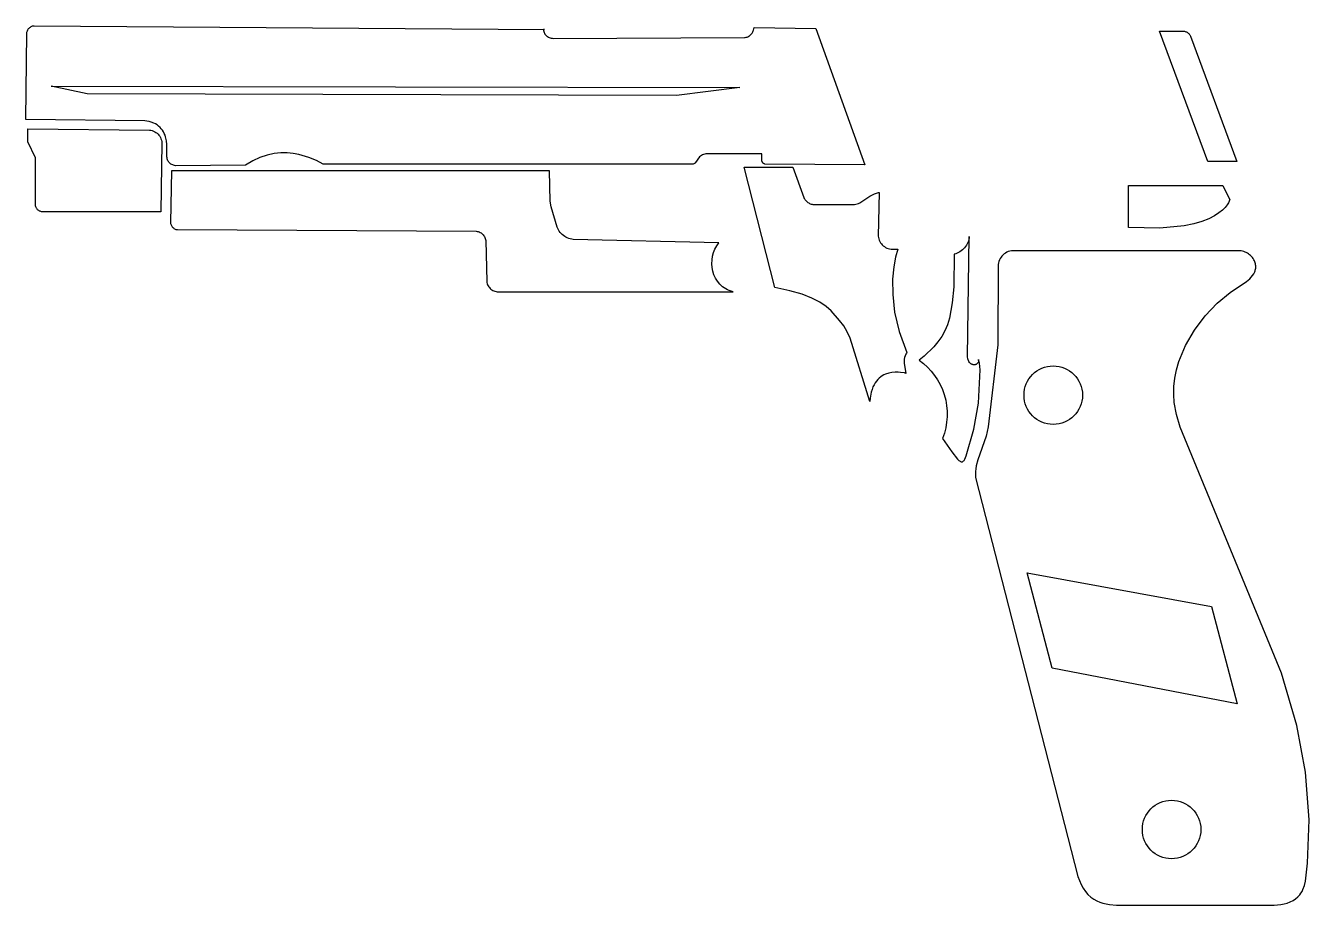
# Model space of a CAD drawing. Header units: metres. Extents: x 12 to 149, y -155 to -61.
import ezdxf

# ---------------------------------------------------------------- set-up
doc = ezdxf.new("R2010")
doc.units = ezdxf.units.M

msp = doc.modelspace()

# ---------------------------------------------------------------- linework, layer by layer
for points in [[(90.641424, -74.617326), (84.67852, -74.597006), (84.552536, -74.619104), (84.43087, -74.65568), (84.314792, -74.706226), (84.205318, -74.76998), (84.103718, -74.846434), (84.011262, -74.934826), (83.56473, -75.536298), (83.526122, -75.576938), (83.483704, -75.612752), (83.43773, -75.64374), (83.388962, -75.669394), (83.337654, -75.689714), (83.284314, -75.704446), (83.22945, -75.71359), (43.980862, -75.716638), (43.269154, -75.3237), (42.45229, -74.98207), (41.392602, -74.676762), (40.786812, -74.568812), (40.138604, -74.507344), (39.45382, -74.505058), (38.73881, -74.574146), (37.999416, -74.727054), (37.241734, -74.976482), (36.47186, -75.334622), (35.695636, -75.814174), (28.27274, -75.858878), (28.16225, -75.8444), (28.057348, -75.820524), (27.958288, -75.787758), (27.865324, -75.746102), (27.778964, -75.696064), (27.699462, -75.638152), (27.627072, -75.572366), (27.562048, -75.499214), (27.504898, -75.41895), (27.455876, -75.332082), (27.415236, -75.23861), (27.383232, -75.139042), (27.360372, -75.033886), (27.34691, -74.923142), (27.347672, -73.613518), (27.301952, -73.20153), (27.208226, -72.807068), (27.142694, -72.618346), (27.064208, -72.436482), (26.972514, -72.262238), (26.867358, -72.096122), (26.748486, -71.93915), (26.615644, -71.792338), (26.468578, -71.656194), (26.30678, -71.53148), (26.13025, -71.419212), (25.93848, -71.319898), (25.67686, -71.215758), (25.45461, -71.15556), (25.22728, -71.117206), (24.997156, -71.09714), (12.32281, -70.952868), (12.436602, -61.752988), (12.45108, -61.66485), (12.47394, -61.57976), (12.504674, -61.498226), (12.543028, -61.420756), (12.588494, -61.347858), (12.640564, -61.279786), (12.69873, -61.217048), (12.762484, -61.160152), (12.831572, -61.109606), (12.905486, -61.065664), (12.983718, -61.028834), (13.06576, -60.999624), (13.151358, -60.978288), (13.240004, -60.965588), (67.495674, -61.377322), (67.395852, -61.377068), (67.408298, -61.484764), (67.431158, -61.586872), (67.463924, -61.683392), (67.505834, -61.77407), (67.55638, -61.858398), (67.615054, -61.93663), (67.681348, -62.008258), (67.754754, -62.073282), (67.83451, -62.131194), (67.920362, -62.181994), (68.011548, -62.225428), (68.10756, -62.261496), (68.207636, -62.28969), (68.311522, -62.31001), (68.418456, -62.322202), (88.769952, -62.237366), (88.867996, -62.224412), (88.963246, -62.203076), (89.055448, -62.173866), (89.144348, -62.137036), (89.229184, -62.09284), (89.309702, -62.041786), (89.385648, -61.984128), (89.45626, -61.920374), (89.521284, -61.850778), (89.580466, -61.775594), (89.633298, -61.695076), (89.679272, -61.609732), (89.71788, -61.52007), (89.748868, -61.426344), (89.80297, -61.16193), (96.386142, -61.25591), (101.589332, -75.784456), (90.959178, -75.684126), (90.924126, -75.678538), (90.890344, -75.669648), (90.857832, -75.657456), (90.826844, -75.642216), (90.797634, -75.624182), (90.770456, -75.603608), (90.74531, -75.580494), (90.72245, -75.555094), (90.70213, -75.527662), (90.68435, -75.498452), (90.669618, -75.467464), (90.65768, -75.434952), (90.649044, -75.400916), (90.64371, -75.36561), (90.641932, -74.616564)], [(132.933948, -61.53785), (135.45693, -61.540644), (135.52805, -61.549026), (135.597646, -61.562742), (135.665718, -61.581538), (135.731758, -61.605414), (135.795512, -61.633862), (135.856726, -61.667136), (135.9154, -61.704728), (135.971026, -61.746638), (136.02335, -61.792612), (136.072372, -61.84265), (136.117584, -61.896244), (136.158732, -61.953394), (136.195816, -62.0141), (136.228328, -62.077854), (141.164564, -75.424792), (138.067034, -75.424792), (132.934202, -61.53785)], [(15.025878, -67.39128), (88.269572, -67.533266), (81.533238, -68.410074), (18.879312, -68.208144), (15.025878, -67.391026)], [(12.540488, -71.934324), (25.499568, -72.067166), (25.648412, -72.09155), (25.791668, -72.130158), (25.928828, -72.182228), (26.05913, -72.246998), (26.181812, -72.323706), (26.296112, -72.411336), (26.401522, -72.50938), (26.497026, -72.617076), (26.581862, -72.733662), (26.655268, -72.858376), (26.716482, -72.990456), (26.764996, -73.128886), (26.799794, -73.273158), (26.820368, -73.42251), (26.712418, -80.77708), (14.074394, -80.773016), (13.995908, -80.761078), (13.920216, -80.74152), (13.847572, -80.71485), (13.778484, -80.681576), (13.713206, -80.641952), (13.652246, -80.596486), (13.596112, -80.545432), (13.545058, -80.489298), (13.499592, -80.428338), (13.459968, -80.36306), (13.426694, -80.293972), (13.400024, -80.221328), (13.380466, -80.145636), (13.368528, -80.06715), (13.364464, -75.035918), (12.540742, -73.31583), (12.540742, -71.935086)], [(86.067392, -84.07781), (70.56247, -83.707478), (70.399656, -83.683856), (70.240652, -83.647534), (70.08622, -83.599274), (69.936868, -83.53933), (69.793358, -83.46821), (69.656198, -83.386422), (69.525896, -83.29422), (69.403214, -83.192366), (69.28866, -83.081114), (69.182742, -82.960972), (69.086222, -82.832448), (68.999608, -82.695796), (68.923408, -82.551778), (68.858384, -82.400648), (68.232274, -80.237584), (68.125594, -79.622904), (68.04152, -76.391262), (27.827224, -76.391262), (27.73172, -81.91754), (27.74442, -82.000344), (27.764994, -82.080354), (27.792934, -82.157062), (27.827986, -82.230214), (27.869642, -82.299302), (27.917394, -82.363818), (27.970988, -82.423254), (28.03017, -82.477356), (28.094178, -82.525616), (28.162758, -82.56778), (28.235656, -82.60334), (28.31211, -82.631788), (28.391866, -82.65287), (28.47467, -82.666078), (60.250832, -82.832702), (60.360814, -82.849974), (60.466986, -82.87766), (60.56884, -82.914998), (60.665868, -82.96148), (60.757562, -83.016852), (60.84316, -83.080352), (60.922408, -83.151472), (60.994544, -83.229704), (61.059314, -83.31454), (61.115956, -83.405218), (61.163962, -83.501484), (61.202824, -83.60283), (61.232034, -83.708494), (61.251084, -83.818222), (61.36132, -88.182704), (61.382402, -88.304624), (61.414914, -88.422226), (61.458348, -88.534748), (61.511942, -88.641682), (61.575188, -88.74252), (61.647324, -88.8365), (61.727842, -88.923114), (61.816234, -89.001854), (61.911738, -89.071958), (62.013846, -89.132918), (62.12205, -89.184226), (62.235588, -89.22512), (62.353698, -89.255092), (62.476126, -89.27338), (87.588598, -89.27973), (87.370158, -89.22258), (87.162894, -89.151206), (86.966552, -89.066624), (86.781132, -88.969342), (86.606888, -88.860122), (86.443566, -88.739726), (86.29142, -88.608916), (86.150196, -88.468454), (85.900768, -88.161114), (85.695536, -87.823802), (85.5345, -87.462106), (85.417406, -87.082122), (85.344508, -86.689438), (85.315552, -86.29015), (85.330792, -85.889846), (85.389974, -85.494368), (85.493352, -85.109812), (85.640672, -84.741766), (85.832188, -84.396072), (86.067646, -84.078572)], [(92.017596, -88.824562), (88.730074, -76.029312), (93.914214, -76.029312), (95.098362, -79.254604), (95.143066, -79.342996), (95.193866, -79.42707), (95.250508, -79.506318), (95.312738, -79.58074), (95.380048, -79.649828), (95.452438, -79.713582), (95.529146, -79.771748), (95.609918, -79.823818), (95.6945, -79.869792), (95.782638, -79.909416), (95.873824, -79.942436), (95.967804, -79.968598), (96.06407, -79.987394), (96.162368, -79.998824), (100.319586, -80.00111), (100.467922, -79.989172), (100.614226, -79.96555), (100.757736, -79.930244), (100.89769, -79.883508), (101.03358, -79.825596), (101.16439, -79.756508), (102.119938, -79.10322), (102.594918, -78.854046), (102.8192, -78.770226), (102.925118, -78.742032), (103.025702, -78.724506), (103.119936, -78.71841), (103.01605, -83.341718), (103.035862, -83.495388), (103.07066, -83.643978), (103.119428, -83.786726), (103.181658, -83.92287), (103.256334, -84.051648), (103.342948, -84.172044), (103.440484, -84.283296), (103.548434, -84.384642), (103.665782, -84.47532), (103.791766, -84.554568), (103.925624, -84.62137), (104.066594, -84.675218), (104.213914, -84.715096), (104.366822, -84.740242), (105.077768, -84.755736), (104.84612, -85.607398), (104.666288, -86.61019), (104.541574, -87.942674), (104.54513, -89.563448), (104.750362, -91.431618), (105.230422, -93.505782), (106.058462, -95.744538), (106.001058, -95.820738), (105.950766, -95.901256), (105.907078, -95.985838), (105.86974, -96.073976), (105.813352, -96.259142), (105.779062, -96.452944), (105.764584, -96.651826), (105.767632, -96.852232), (105.954068, -97.953068), (105.799128, -97.914714), (105.38841, -97.84842), (105.112566, -97.827846), (104.803448, -97.827592), (104.470962, -97.857056), (104.125522, -97.925128), (103.777288, -98.041206), (103.60533, -98.119946), (103.43642, -98.21418), (103.272082, -98.324924), (103.113332, -98.453448), (102.96144, -98.600768), (102.817676, -98.768154), (102.683564, -98.956622), (102.56012, -99.167442), (102.448868, -99.40163), (102.350824, -99.660202), (102.267258, -99.944682), (102.149148, -100.594922), (102.117144, -100.963222), (100.022152, -94.224348), (99.715066, -93.550486), (99.34067, -92.912438), (98.898202, -92.317824), (97.996502, -91.308428), (97.452434, -90.829384), (96.7867, -90.37193), (95.95485, -89.939368), (94.912434, -89.535), (93.614748, -89.162128), (92.017088, -88.824308)], [(129.6289, -77.98562), (139.643866, -77.98562), (140.392658, -79.483204), (140.381736, -79.523336), (140.340842, -79.636112), (140.25753, -79.810102), (140.1191, -80.033876), (139.91336, -80.296258), (139.62761, -80.585564), (139.249404, -80.890364), (138.766296, -81.199228), (138.16584, -81.500726), (137.43559, -81.783428), (136.5631, -82.036158), (135.53567, -82.247232), (132.966714, -82.498946), (129.6289, -82.44713), (129.6289, -77.98562)], [(113.660174, -96.48825), (113.66881, -96.513142), (113.675414, -96.538288), (113.679732, -96.563434), (113.682018, -96.58858), (113.682526, -96.613726), (113.681256, -96.638872), (113.673128, -96.688402), (113.658396, -96.736916), (113.637568, -96.783652), (113.610898, -96.828356), (113.579148, -96.870266), (113.54308, -96.909128), (113.502948, -96.944434), (113.45926, -96.975422), (113.412778, -97.001838), (113.363756, -97.02292), (113.312956, -97.038414), (113.260632, -97.047558), (113.207546, -97.050098), (113.154714, -97.046542), (113.103152, -97.037906), (113.05286, -97.024444), (113.004092, -97.006664), (112.956848, -96.984566), (112.911382, -96.958658), (112.867694, -96.929194), (112.786414, -96.860614), (112.714024, -96.780858), (112.651794, -96.692466), (112.600486, -96.59747), (112.561116, -96.49841), (112.531398, -96.39681), (112.495584, -96.188022), (112.696244, -83.402678), (112.679226, -83.567016), (112.64773, -83.728052), (112.602518, -83.885278), (112.544098, -84.038186), (112.473486, -84.18576), (112.39119, -84.327492), (112.298226, -84.462874), (112.195102, -84.591144), (112.08258, -84.711794), (111.961676, -84.824062), (111.832898, -84.92744), (111.697008, -85.021166), (111.554768, -85.104732), (111.40694, -85.177376), (111.254286, -85.23859), (111.097568, -85.287612), (111.04626, -88.744298), (110.887764, -90.460576), (110.590584, -92.094558), (110.380526, -92.785184), (110.099856, -93.430344), (109.75594, -94.033848), (109.356652, -94.599506), (108.909866, -95.130874), (107.904026, -96.106996), (107.360212, -96.55937), (107.817412, -96.910398), (108.244132, -97.297748), (108.638086, -97.718626), (108.996734, -98.16973), (109.317536, -98.648266), (109.59846, -99.151186), (109.836966, -99.675696), (110.030768, -100.218494), (110.181644, -100.794312), (110.282482, -101.381052), (110.333282, -101.974142), (110.334298, -102.569518), (110.28553, -103.162862), (110.187486, -103.75011), (110.040166, -104.326944), (109.84357, -104.888792), (110.830614, -106.306112), (111.4552, -107.077256), (111.593122, -107.211622), (111.71809, -107.310428), (111.774732, -107.344718), (111.827056, -107.367832), (111.874554, -107.379008), (111.916972, -107.377738), (111.960914, -107.363514), (112.004348, -107.338622), (112.047528, -107.30357), (112.090454, -107.25912), (112.132872, -107.206034), (112.216184, -107.07624), (112.375696, -106.740706), (113.189512, -103.904542), (113.674906, -101.119178), (113.838482, -97.578926), (113.816384, -97.214436), (113.768124, -96.871028), (113.686844, -96.559116), (113.660682, -96.487234)], [(145.887186, -129.855976), (135.11784, -103.667306), (134.743698, -102.336346), (134.502398, -101.063806), (134.434326, -100.204778), (134.454392, -99.334066), (134.557262, -98.457004), (134.73811, -97.578926), (134.99211, -96.705166), (135.698738, -94.991174), (136.637014, -93.356684), (137.766552, -91.84386), (139.047474, -90.494358), (140.439648, -89.350342), (142.17015, -88.194642), (142.5321, -87.880698), (142.691866, -87.712804), (142.833344, -87.53729), (142.953486, -87.353648), (143.049244, -87.161624), (143.086836, -87.06231), (143.117316, -86.96071), (143.139922, -86.856824), (143.154654, -86.750652), (143.16075, -86.642194), (143.157956, -86.53145), (143.146018, -86.418166), (143.124428, -86.302342), (143.092932, -86.183978), (143.023082, -85.995764), (142.959836, -85.866224), (142.886684, -85.743542), (142.804388, -85.628226), (142.713456, -85.52053), (142.614396, -85.420454), (142.50797, -85.328252), (142.394686, -85.244432), (142.275306, -85.168994), (142.150338, -85.102192), (142.020544, -85.04428), (141.886432, -84.995512), (141.748764, -84.956142), (141.608048, -84.926424), (141.464792, -84.906612), (117.346476, -84.901532), (117.173248, -84.91982), (117.005608, -84.955126), (116.844826, -85.006434), (116.69141, -85.072982), (116.54663, -85.154008), (116.410994, -85.248242), (116.285518, -85.355176), (116.171218, -85.47354), (116.068856, -85.602572), (115.979194, -85.741256), (115.903248, -85.88883), (115.842034, -86.044278), (115.796314, -86.206838), (115.76685, -86.375494), (115.719098, -94.906338), (114.711226, -103.627682), (114.490754, -104.641396), (113.592864, -107.151932), (113.427002, -107.780328), (113.372138, -108.094272), (113.340642, -108.407708), (113.33607, -108.720636), (113.361978, -109.033056), (124.233178, -151.474678), (124.581158, -152.326848), (124.794518, -152.715468), (125.038612, -153.073354), (125.316996, -153.395934), (125.632718, -153.67889), (125.951742, -153.897076), (126.256542, -154.060398), (126.576582, -154.196288), (126.910338, -154.307032), (127.611124, -154.462226), (128.344422, -154.545284), (145.122138, -154.526996), (145.844006, -154.455368), (146.189446, -154.390598), (146.520916, -154.302206), (146.835622, -154.187144), (147.13077, -154.042364), (147.40382, -153.864564), (147.651978, -153.650696), (147.837906, -153.44267), (147.968716, -153.25979), (148.08327, -153.065226), (148.183092, -152.859994), (148.342604, -152.423622), (148.457666, -151.96058), (148.677376, -150.04923), (148.861272, -145.44294), (148.471128, -140.391388), (147.52447, -135.407908), (145.886678, -129.855214)], [(124.735082, -100.268024), (124.71908, -100.586032), (124.671836, -100.894896), (124.595128, -101.193092), (124.49048, -101.478842), (124.359416, -101.750876), (124.20346, -102.007416), (124.02439, -102.246938), (123.823476, -102.467918), (123.602496, -102.668832), (123.362974, -102.847902), (123.106434, -103.003858), (122.8344, -103.134922), (122.54865, -103.23957), (122.250454, -103.316278), (121.94159, -103.363522), (121.623582, -103.379524), (121.305574, -103.363522), (120.99671, -103.316278), (120.698514, -103.23957), (120.412764, -103.134922), (120.14073, -103.003858), (119.88419, -102.847902), (119.644668, -102.668832), (119.423688, -102.467918), (119.222774, -102.246938), (119.043704, -102.007416), (118.888002, -101.750876), (118.756938, -101.478842), (118.65229, -101.193092), (118.575582, -100.894896), (118.528338, -100.586032), (118.512336, -100.268024), (118.528338, -99.950016), (118.575582, -99.641152), (118.65229, -99.342956), (118.756938, -99.057206), (118.888002, -98.785172), (119.043704, -98.528632), (119.222774, -98.28911), (119.423688, -98.06813), (119.644668, -97.867216), (119.88419, -97.688146), (120.14073, -97.53219), (120.412764, -97.401126), (120.698514, -97.296478), (120.99671, -97.21977), (121.305574, -97.172526), (121.623582, -97.156524), (121.94159, -97.172526), (122.250454, -97.21977), (122.54865, -97.296478), (122.8344, -97.401126), (123.106434, -97.53219), (123.362974, -97.688146), (123.602496, -97.867216), (123.823476, -98.06813), (124.02439, -98.28911), (124.20346, -98.528632), (124.359416, -98.785172), (124.49048, -99.057206), (124.595128, -99.342956), (124.671836, -99.641152), (124.71908, -99.950016), (124.735082, -100.268024)], [(118.842028, -119.169942), (138.44397, -122.743976), (141.170406, -133.097524), (121.494804, -129.30251), (118.842028, -119.169942)], [(137.323068, -146.472402), (137.307066, -146.79041), (137.259822, -147.099274), (137.183114, -147.39747), (137.078466, -147.68322), (136.947402, -147.955254), (136.791446, -148.211794), (136.612376, -148.451316), (136.411462, -148.672296), (136.190482, -148.87321), (135.95096, -149.05228), (135.69442, -149.208236), (135.422386, -149.3393), (135.136636, -149.443948), (134.83844, -149.520656), (134.529576, -149.5679), (134.211568, -149.583902), (133.89356, -149.5679), (133.584696, -149.520656), (133.2865, -149.443948), (133.00075, -149.3393), (132.728716, -149.208236), (132.472176, -149.05228), (132.232654, -148.87321), (132.011674, -148.672296), (131.81076, -148.451316), (131.63169, -148.211794), (131.475734, -147.955254), (131.34467, -147.68322), (131.240022, -147.39747), (131.163314, -147.099274), (131.11607, -146.79041), (131.100068, -146.472402), (131.11607, -146.154394), (131.163314, -145.84553), (131.240022, -145.547334), (131.34467, -145.261584), (131.475734, -144.98955), (131.63169, -144.73301), (131.81076, -144.493488), (132.011674, -144.272508), (132.232654, -144.071594), (132.472176, -143.892524), (132.728716, -143.736568), (133.00075, -143.605504), (133.2865, -143.500856), (133.584696, -143.424148), (133.89356, -143.376904), (134.211568, -143.360902), (134.529576, -143.376904), (134.83844, -143.424148), (135.136636, -143.500856), (135.422386, -143.605504), (135.69442, -143.736568), (135.95096, -143.892524), (136.190482, -144.071594), (136.411462, -144.272508), (136.612376, -144.493488), (136.791446, -144.73301), (136.947402, -144.98955), (137.078466, -145.261584), (137.183114, -145.547334), (137.259822, -145.84553), (137.307066, -146.154394), (137.323068, -146.472402)]]:
    msp.add_lwpolyline(points)

doc.saveas('drawing.dxf')
